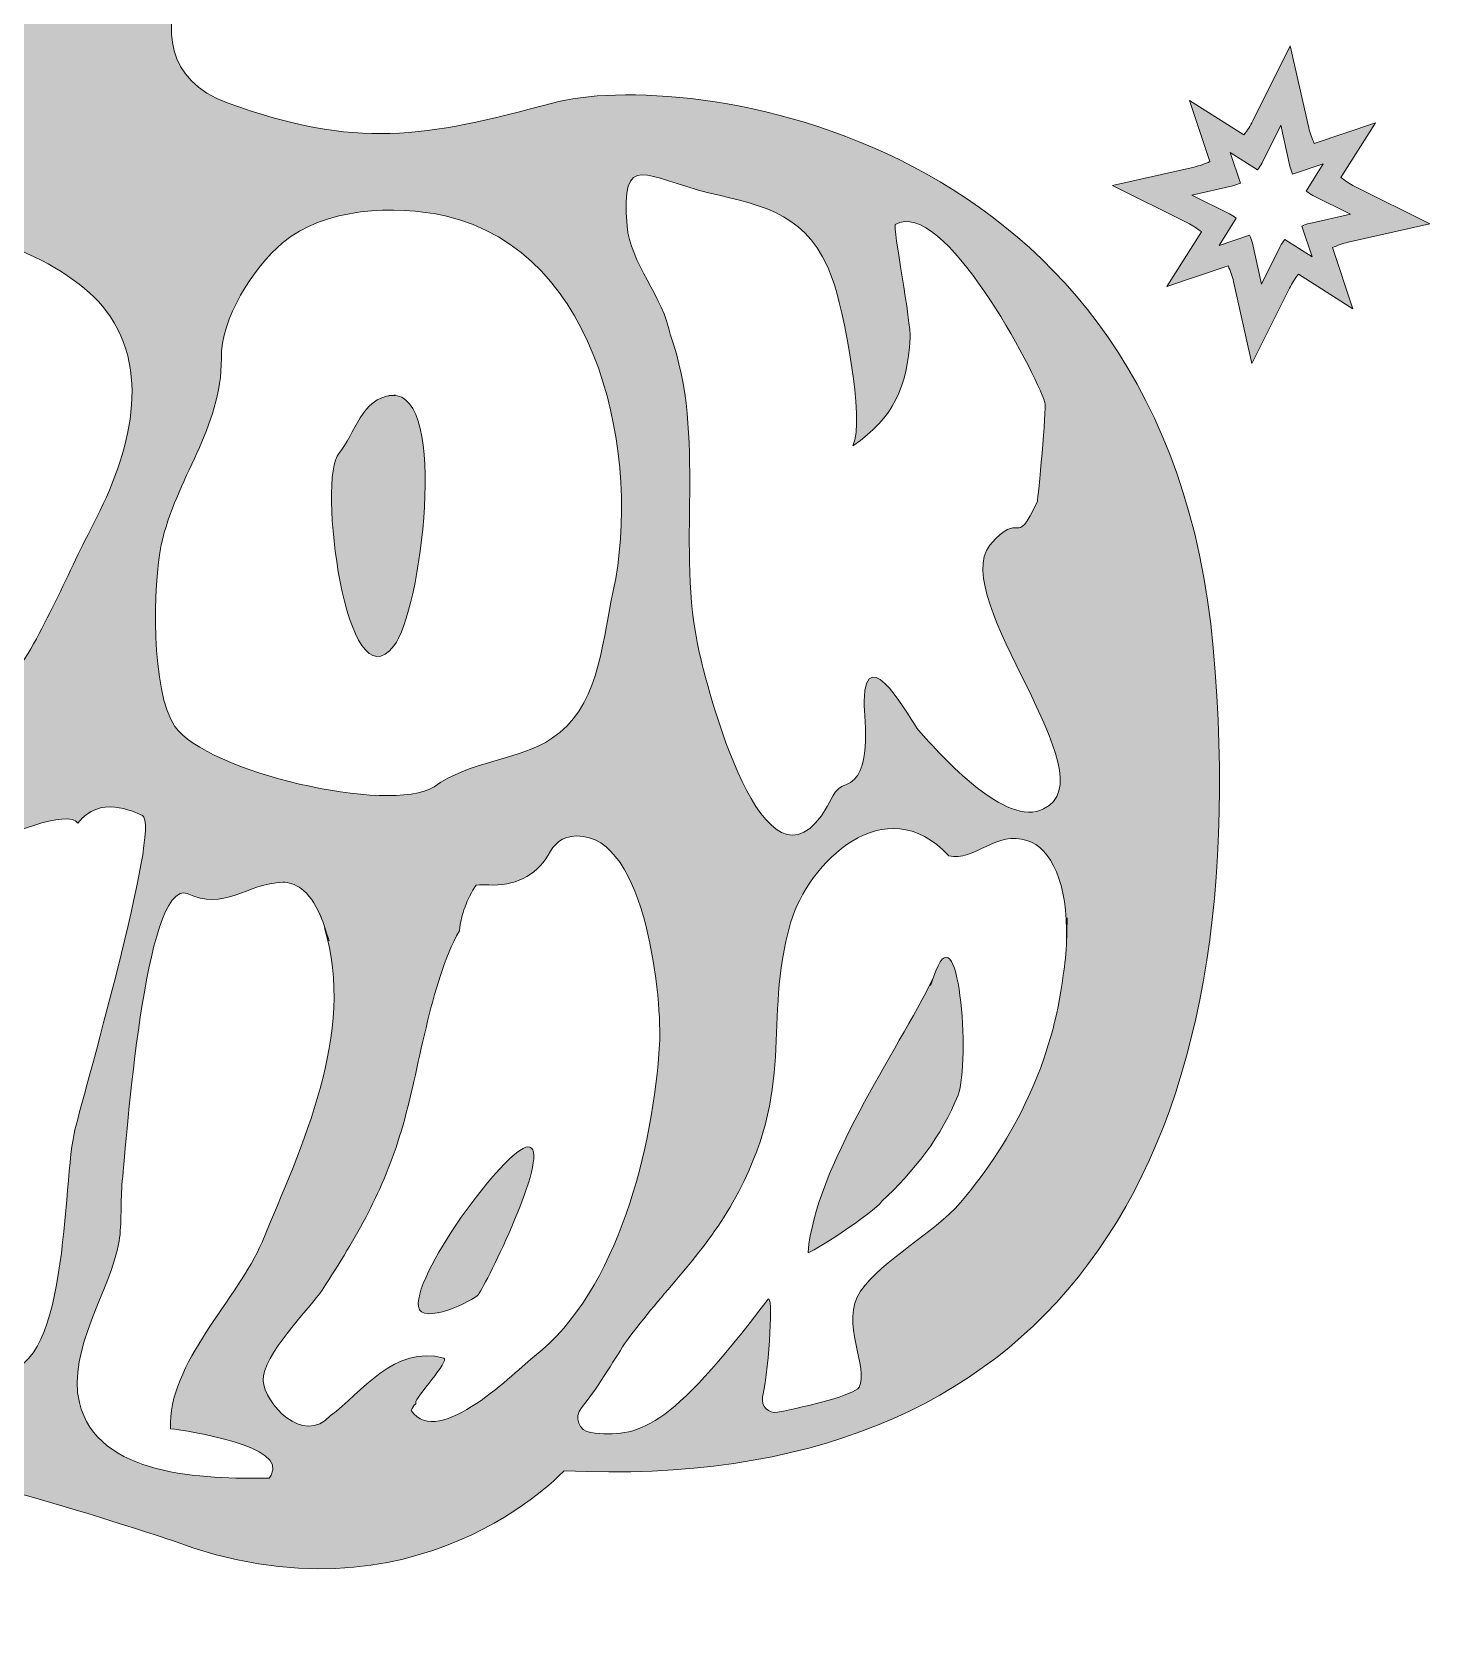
# Model space of a CAD drawing. Extents: x -2553 to -2253, y 4248 to 4508.
# Drawn here: x -2403.1 to -2253.2, y 4248.3 to 4420 of the extents above; entities that cross this region are included whole.
import ezdxf

# ---------------------------------------------------------------- set-up
doc = ezdxf.new("R2010")
doc.units = 0
doc.header["$MEASUREMENT"] = 0
doc.layers.add('Icons', color=7, linetype='Continuous', lineweight=0)

# ---------------------------------------------------------------- blocks, each defined once
blk = doc.blocks.new('Block_2')
at = {"layer": 'Icons', "true_color": 0xdd9030, "transparency": 33554687}
h = blk.add_hatch(color=42, dxfattribs=at)
h.dxf.hatch_style = 2
edge = h.paths.add_edge_path()
edge.add_spline(control_points=[(-2292.1557, 4322.6651), (-2292.1621, 4322.4255), (-2292.1619, 4322.4636), (-2292.1581, 4322.642), (-2292.1946, 4321.2879), (-2292.3306, 4320.0352), (-2292.5407, 4318.8615), (-2292.5407, 4318.8615), (-2292.5336, 4318.868), (-2292.5336, 4318.868), (-2293.6095, 4309.7999), (-2297.6638, 4301.4022), (-2303.5565, 4294.4913), (-2306.4171, 4291.1361), (-2311.8642, 4288.408), (-2314.246, 4284.9993), (-2316.5459, 4281.7077), (-2313.2785, 4276.7241), (-2314.4129, 4274.6936), (-2314.882, 4273.8542), (-2319.9824, 4272.6315), (-2323.1487, 4272.0083), (-2324.1119, 4271.8187), (-2324.9511, 4272.657), (-2324.756, 4273.619), (-2324.0008, 4277.3412), (-2323.6146, 4284.8705), (-2324.1794, 4284.1232), (-2334.8954, 4269.9453), (-2338.0738, 4269.2564), (-2343.1672, 4269.8217), (-2344.4637, 4269.9658), (-2345.0123, 4271.4986), (-2344.175, 4272.4989), (-2342.2384, 4274.8126), (-2340.3557, 4278.2369), (-2339.3556, 4279.617), (-2335.4728, 4284.9763), (-2331.1858, 4288.7914), (-2327.9387, 4294.5519), (-2320.9464, 4306.9566), (-2324.8432, 4313.6869), (-2321.7546, 4324.4799), (-2319.9173, 4330.9002), (-2311.5951, 4339.0641), (-2304.8042, 4331.6775), (-2302.0609, 4331.003), (-2299.5984, 4334.4954), (-2296.4183, 4333.3068), (-2293.7997, 4332.5819), (-2292.0334, 4328.6582), (-2292.1565, 4322.7134), (-2292.1358, 4323.69), (-2292.0482, 4327.4564), (-2292.1557, 4322.6651)], knot_values=[0, 0, 0, 0, 1, 1, 1, 2, 2, 2, 3, 3, 3, 4, 4, 4, 5, 5, 5, 6, 6, 6, 7, 7, 7, 8, 8, 8, 9, 9, 9, 10, 10, 10, 11, 11, 11, 12, 12, 12, 13, 13, 13, 14, 14, 14, 15, 15, 15, 16, 16, 16, 17, 17, 17, 18, 18, 18, 18], degree=3, periodic=0)
edge = h.paths.add_edge_path()
edge.add_spline(control_points=[(-2349.2028, 4278.0314), (-2349.0848, 4278.1224), (-2349.0147, 4278.1761), (-2349.2203, 4278.0162), (-2351.1514, 4276.53), (-2359.4979, 4267.9021), (-2362.4345, 4272.2076), (-2362.3323, 4272.4815), (-2362.1723, 4272.7166), (-2361.954, 4272.9127), (-2361.9507, 4272.963), (-2361.9522, 4273.0045), (-2361.9534, 4273.0351), (-2362.0481, 4273.4905), (-2358.2474, 4277.6072), (-2358.9347, 4277.8092), (-2364.2158, 4279.302), (-2367.7861, 4274.0562), (-2371.0811, 4271.6512), (-2374.0864, 4268.3929), (-2378.1447, 4272.9705), (-2378.3217, 4275.4271), (-2378.5048, 4277.9697), (-2373.0862, 4283.4215), (-2371.9835, 4285.1181), (-2368.1665, 4290.9915), (-2365.4789, 4295.6021), (-2363.4875, 4302.2302), (-2361.5633, 4308.6349), (-2360.4521, 4318.0306), (-2357.271, 4323.647), (-2357.0721, 4325.4212), (-2356.4673, 4327.0529), (-2355.4569, 4328.5421), (-2354.9987, 4328.5851), (-2354.5494, 4328.5917), (-2354.1092, 4328.5622), (-2351.5054, 4328.3874), (-2349.0412, 4329.4846), (-2347.7664, 4331.7618), (-2347.1306, 4332.8972), (-2346.287, 4333.7767), (-2344.7046, 4333.8043), (-2337.0419, 4333.9385), (-2335.5495, 4315.5918), (-2335.8011, 4311.4844), (-2336.4703, 4300.5653), (-2340.2499, 4285.0102), (-2349.2028, 4278.0314)], knot_values=[0, 0, 0, 0, 1, 1, 1, 2, 2, 2, 3, 3, 3, 4, 4, 4, 5, 5, 5, 6, 6, 6, 7, 7, 7, 8, 8, 8, 9, 9, 9, 10, 10, 10, 11, 11, 11, 12, 12, 12, 13, 13, 13, 14, 14, 14, 15, 15, 15, 16, 16, 16, 16], degree=3, periodic=0)
edge = h.paths.add_edge_path()
edge.add_spline(control_points=[(-2377.4699, 4265.2741), (-2377.4699, 4265.2741), (-2377.6751, 4264.941), (-2377.6751, 4264.941), (-2384.6876, 4264.8417), (-2396.1258, 4265.0933), (-2398.0206, 4273.0647), (-2399.3658, 4278.7247), (-2394.6279, 4285.1249), (-2393.7551, 4290.357), (-2393.452, 4292.1735), (-2393.6173, 4294.7839), (-2393.4143, 4296.7959), (-2392.9841, 4301.0569), (-2391.0347, 4329.0816), (-2386.4712, 4327.646), (-2382.5702, 4325.6801), (-2380.0484, 4328.7288), (-2376.2133, 4328.8458), (-2375.0024, 4328.8144), (-2373.4137, 4328.2177), (-2372.1435, 4325.149), (-2372.2878, 4325.583), (-2372.2935, 4325.6337), (-2371.9288, 4324.6403), (-2370.8447, 4321.4485), (-2371.2778, 4322.6433), (-2371.7285, 4323.9374), (-2368.3222, 4312.7121), (-2374.1739, 4300.473), (-2378.436, 4290.245), (-2380.9669, 4284.1712), (-2388.6113, 4277.2386), (-2388.233, 4270.2373), (-2386.3386, 4270.0281), (-2375.5763, 4268.3574), (-2377.4699, 4265.2741)], knot_values=[0, 0, 0, 0, 1, 1, 1, 2, 2, 2, 3, 3, 3, 4, 4, 4, 5, 5, 5, 6, 6, 6, 7, 7, 7, 8, 8, 8, 9, 9, 9, 10, 10, 10, 11, 11, 11, 12, 12, 12, 12], degree=3, periodic=0)
edge = h.paths.add_edge_path()
edge.add_spline(control_points=[(-2408.0931, 4276.5479), (-2408.0931, 4276.5479), (-2407.9646, 4276.4798), (-2407.9646, 4276.4798), (-2422.6063, 4278.3912), (-2421.7937, 4288.8406), (-2421.588, 4300.3409), (-2421.4671, 4307.1107), (-2424.2638, 4331.2371), (-2416.3647, 4332.8656), (-2416.1775, 4332.9001), (-2414.8988, 4333.1853), (-2414.5063, 4333.579), (-2413.934, 4333.6966), (-2413.4502, 4333.033), (-2413.1658, 4331.6211), (-2410.6797, 4321.4436), (-2413.046, 4309.2393), (-2414.3768, 4298.9888), (-2414.6343, 4297.0057), (-2418.0588, 4281.8148), (-2411.7474, 4285.0824), (-2408.9362, 4286.5377), (-2407.7349, 4314.5418), (-2407.5405, 4318.3299), (-2407.3598, 4321.8574), (-2409.2427, 4330.3623), (-2407.0719, 4333.1216), (-2406.6285, 4333.6851), (-2399.0913, 4336.7964), (-2398.1755, 4335.188), (-2395.8679, 4338.2211), (-2392.2639, 4336.4458), (-2391.2652, 4336.001), (-2389.1228, 4335.0469), (-2397.931, 4304.9985), (-2398.577, 4301.9152), (-2399.9648, 4295.2919), (-2399.055, 4273.7115), (-2408.0931, 4276.5479)], knot_values=[0, 0, 0, 0, 1, 1, 1, 2, 2, 2, 3, 3, 3, 4, 4, 4, 5, 5, 5, 6, 6, 6, 7, 7, 7, 8, 8, 8, 9, 9, 9, 10, 10, 10, 11, 11, 11, 12, 12, 12, 13, 13, 13, 13], degree=3, periodic=0)
edge = h.paths.add_edge_path()
edge.add_spline(control_points=[(-2428.9883, 4264.1017), (-2437.7999, 4260.7463), (-2447.8619, 4267.6014), (-2450.3115, 4276.3766), (-2450.3115, 4276.3766), (-2450.309, 4276.3804), (-2450.309, 4276.3804), (-2456.793, 4285.4035), (-2459.2526, 4307.561), (-2455.9199, 4317.7478), (-2453.5339, 4325.0405), (-2434.0644, 4336.1879), (-2428.7545, 4326.6294), (-2426.4169, 4321.4984), (-2427.9478, 4312.3538), (-2427.8913, 4306.6606), (-2427.886, 4306.1306), (-2428.405, 4283.6467), (-2435.8218, 4290.8898), (-2438.469, 4293.8938), (-2436.8846, 4298.9486), (-2439.7408, 4302.4433), (-2440.2809, 4301.9815), (-2440.7306, 4301.4434), (-2441.0899, 4300.8289), (-2446.3146, 4295.458), (-2441.5878, 4284.789), (-2439.3909, 4277.8201), (-2438.7299, 4275.1919), (-2433.7315, 4273.1793), (-2431.2525, 4274.3998), (-2429.7261, 4275.1514), (-2432.7111, 4277.6983), (-2429.3804, 4278.7399), (-2427.588, 4281.3985), (-2422.9378, 4278.9561), (-2420.0437, 4277.4323), (-2420.524, 4277.6851), (-2420.7494, 4277.8039), (-2420.8309, 4277.8467), (-2420.8788, 4277.872), (-2420.8792, 4277.8722), (-2420.8309, 4277.8467), (-2420.7166, 4277.7868), (-2420.3843, 4277.6115), (-2420.0437, 4277.4323), (-2419.3203, 4277.0515), (-2418.5967, 4276.6707), (-2420.0437, 4277.4323), (-2411.4674, 4272.9174), (-2425.8875, 4265.2826), (-2428.9883, 4264.1017)], knot_values=[0, 0, 0, 0, 1, 1, 1, 2, 2, 2, 3, 3, 3, 4, 4, 4, 5, 5, 5, 6, 6, 6, 7, 7, 7, 8, 8, 8, 9, 9, 9, 10, 10, 10, 11, 11, 11, 12, 12, 12, 13, 13, 13, 14, 14, 14, 15, 15, 15, 16, 16, 16, 17, 17, 17, 17], degree=3, periodic=0)
edge = h.paths.add_edge_path()
edge.add_spline(control_points=[(-2468.5957, 4279.7395), (-2474.7187, 4281.7884), (-2471.3923, 4273.6829), (-2469.1406, 4269.5842), (-2475.658, 4270.0727), (-2478.4729, 4274.5754), (-2480.1804, 4280.279), (-2491.9761, 4288.9094), (-2489.1695, 4309.0623), (-2487.5366, 4321.5486), (-2487.5678, 4321.0862), (-2477.529, 4328.7641), (-2476.5446, 4328.747), (-2470.0496, 4328.6339), (-2468.7076, 4315.809), (-2468.2603, 4311.5163), (-2467.038, 4299.7874), (-2466.6917, 4289.9876), (-2460.5822, 4279.5238), (-2459.9142, 4278.7442), (-2459.1687, 4278.0419), (-2458.3468, 4277.4276), (-2457.5833, 4276.6594), (-2457.4715, 4276.5349), (-2457.5912, 4276.6452), (-2455.8178, 4274.7526), (-2453.9616, 4272.3424), (-2454.1579, 4270.7265), (-2462.5738, 4270.168), (-2462.0483, 4277.5486), (-2468.5957, 4279.7395)], knot_values=[0, 0, 0, 0, 1, 1, 1, 2, 2, 2, 3, 3, 3, 4, 4, 4, 5, 5, 5, 6, 6, 6, 7, 7, 7, 8, 8, 8, 9, 9, 9, 10, 10, 10, 10], degree=3, periodic=0)
edge = h.paths.add_edge_path()
edge.add_spline(control_points=[(-2485.2266, 4272.5934), (-2489.4023, 4266.2954), (-2500.3965, 4283.137), (-2501.9375, 4285.1101), (-2504.4313, 4288.3036), (-2510.8084, 4299.4857), (-2513.3875, 4297.3302), (-2514.7465, 4296.1484), (-2527.3022, 4324.2274), (-2525.3996, 4328.8045), (-2523.06, 4333.6633), (-2511.9814, 4323.8166), (-2507.3727, 4327.1286), (-2502.3455, 4331.0682), (-2500.1293, 4313.0177), (-2499.8258, 4310.9096), (-2499.3826, 4307.8321), (-2495.0276, 4291.9343), (-2500.9654, 4296.708), (-2501.5696, 4296.8751), (-2502.1737, 4297.0421), (-2502.7779, 4297.209), (-2503.8745, 4295.6609), (-2501.0657, 4291.7398), (-2500.3034, 4290.6703), (-2500.3034, 4290.6703), (-2500.3034, 4290.6699), (-2500.3034, 4290.6699), (-2496.639, 4286.5233), (-2493.461, 4282.0379), (-2489.8759, 4277.832), (-2489.8759, 4277.832), (-2489.8745, 4277.8303), (-2489.8745, 4277.8303), (-2489.63, 4277.5441), (-2484.5352, 4273.6364), (-2485.2266, 4272.5934)], knot_values=[0, 0, 0, 0, 1, 1, 1, 2, 2, 2, 3, 3, 3, 4, 4, 4, 5, 5, 5, 6, 6, 6, 7, 7, 7, 8, 8, 8, 9, 9, 9, 10, 10, 10, 11, 11, 11, 12, 12, 12, 12], degree=3, periodic=0)
edge = h.paths.add_edge_path()
edge.add_spline(control_points=[(-2517.5325, 4353.4388), (-2516.4634, 4354.5871), (-2510.3471, 4358.8141), (-2509.0471, 4358.2706), (-2506.9915, 4357.3696), (-2508.1832, 4351.3872), (-2507.8933, 4349.8135), (-2506.3958, 4340.4626), (-2503.3692, 4355.0759), (-2503.1507, 4357.0855), (-2502.7503, 4360.783), (-2503.5882, 4363.448), (-2505.7442, 4365.1426), (-2507.3864, 4366.206), (-2508.8603, 4367.465), (-2510.166, 4368.9197), (-2512.4953, 4372.177), (-2510.2591, 4375.9918), (-2510.9867, 4379.1309), (-2511.4879, 4380.7108), (-2503.6478, 4388.0224), (-2502.6388, 4388.9876), (-2502.5155, 4389.1058), (-2502.4068, 4389.2104), (-2502.3379, 4389.2765), (-2502.391, 4389.2255), (-2502.4723, 4389.1472), (-2502.6132, 4389.012), (-2497.0951, 4394.3092), (-2487.1643, 4402.4664), (-2478.7193, 4399.3847), (-2474.7268, 4397.9258), (-2476.0341, 4387.6558), (-2477.6689, 4384.6935), (-2480.9906, 4378.6739), (-2484.6337, 4382.38), (-2488.231, 4378.996), (-2495.5109, 4373.4457), (-2490.2446, 4387.6418), (-2490.2337, 4387.2911), (-2491.3261, 4388.4374), (-2492.5381, 4388.3932), (-2493.8693, 4387.1585), (-2495.5342, 4385.9799), (-2498.9456, 4381.8), (-2498.6025, 4379.2685), (-2497.7972, 4373.3253), (-2498.1216, 4378.0656), (-2496.1388, 4375.6343), (-2494.7549, 4373.9374), (-2488.14, 4372.6536), (-2487.7558, 4369.2656), (-2486.4337, 4357.0492), (-2493.1939, 4344.984), (-2496.4618, 4334.3051), (-2498.004, 4329.1795), (-2507.5595, 4331.0516), (-2510.6001, 4333.4785), (-2513.0768, 4335.4554), (-2512.6462, 4339.7199), (-2516.2718, 4340.0188), (-2520.0982, 4340.3343), (-2519.0539, 4351.5841), (-2517.5325, 4353.4388)], knot_values=[0, 0, 0, 0, 1, 1, 1, 2, 2, 2, 3, 3, 3, 4, 4, 4, 5, 5, 5, 6, 6, 6, 7, 7, 7, 8, 8, 8, 9, 9, 9, 10, 10, 10, 11, 11, 11, 12, 12, 12, 13, 13, 13, 14, 14, 14, 15, 15, 15, 16, 16, 16, 17, 17, 17, 18, 18, 18, 19, 19, 19, 20, 20, 20, 21, 21, 21, 21], degree=3, periodic=0)
edge = h.paths.add_edge_path()
edge.add_spline(control_points=[(-2475.284, 4357.4566), (-2474.9638, 4361.7651), (-2473.5203, 4365.1276), (-2472.3383, 4369.1547), (-2471.5273, 4370.3371), (-2470.8147, 4371.5764), (-2470.201, 4372.8728), (-2470.2117, 4375.3588), (-2470.5986, 4377.7844), (-2471.3615, 4380.1498), (-2470.4185, 4383.5515), (-2470.0585, 4387.0135), (-2469.1009, 4390.3797), (-2469.5834, 4388.6841), (-2468.5647, 4392.9357), (-2469.1009, 4390.3797), (-2466.6889, 4401.8773), (-2467.8644, 4403.9765), (-2455.5384, 4403.2411), (-2448.8213, 4402.8403), (-2439.1062, 4402.5218), (-2433.4018, 4398.4515), (-2425.2181, 4392.6123), (-2428.2888, 4383.248), (-2433.2192, 4376.7472), (-2441.202, 4366.2216), (-2444.7469, 4364.3036), (-2457.119, 4361.2061), (-2464.437, 4358.8318), (-2457.2364, 4336.3799), (-2464.8816, 4330.796), (-2466.9476, 4328.5291), (-2468.8132, 4331.5141), (-2470.6365, 4332.3796), (-2475.74, 4335.1361), (-2475.6816, 4352.107), (-2475.284, 4357.4566)], knot_values=[0, 0, 0, 0, 1, 1, 1, 2, 2, 2, 3, 3, 3, 4, 4, 4, 5, 5, 5, 6, 6, 6, 7, 7, 7, 8, 8, 8, 9, 9, 9, 10, 10, 10, 11, 11, 11, 12, 12, 12, 12], degree=3, periodic=0)
edge = h.paths.add_edge_path()
edge.add_spline(control_points=[(-2426.9246, 4373.7691), (-2425.199, 4378.7738), (-2422.6264, 4383.5551), (-2423.0978, 4388.9522), (-2423.3887, 4392.2703), (-2420.6616, 4396.9589), (-2417.3233, 4398.1531), (-2410.7653, 4400.4743), (-2398.9612, 4395.2536), (-2395.1642, 4390.1542), (-2389.9219, 4383.1142), (-2392.9543, 4373.9623), (-2396.8597, 4366.5658), (-2399.6383, 4361.3034), (-2402.4634, 4353.9665), (-2406.1795, 4349.5911), (-2409.6172, 4345.5435), (-2413.0354, 4343.5325), (-2415.7664, 4338.6531), (-2417.2136, 4336.3546), (-2418.269, 4335.5404), (-2419.1104, 4336.2577), (-2419.1104, 4336.2577), (-2419.1503, 4336.001), (-2419.1503, 4336.001), (-2429.2535, 4333.5229), (-2431.6783, 4341.1057), (-2434.9114, 4349.7945), (-2438.1444, 4358.4834), (-2426.928, 4373.7659), (-2426.928, 4373.7659), (-2426.928, 4373.7659), (-2426.9246, 4373.7691), (-2426.9246, 4373.7691)], knot_values=[0, 0, 0, 0, 1, 1, 1, 2, 2, 2, 3, 3, 3, 4, 4, 4, 5, 5, 5, 6, 6, 6, 7, 7, 7, 8, 8, 8, 9, 9, 9, 10, 10, 10, 11, 11, 11, 11], degree=3, periodic=0)
edge = h.paths.add_edge_path()
edge.add_spline(control_points=[(-2389.2378, 4365.0361), (-2387.7359, 4372.0245), (-2382.7086, 4377.6164), (-2382.7901, 4384.9978), (-2382.7934, 4385.1639), (-2382.7964, 4385.3666), (-2382.7879, 4385.0281), (-2382.8921, 4389.2382), (-2379.3916, 4394.7253), (-2376.2229, 4397.4163), (-2371.8102, 4401.1423), (-2364.1681, 4401.5296), (-2358.7898, 4400.2849), (-2342.0113, 4396.4825), (-2337.7886, 4374.0529), (-2340.7651, 4360.0882), (-2342.1691, 4353.5008), (-2342.374, 4347.6123), (-2347.3824, 4344.2462), (-2350.8041, 4341.9469), (-2356.2597, 4341.8173), (-2359.9774, 4339.0764), (-2364.825, 4336.0843), (-2384.3947, 4340.715), (-2387.7669, 4345.5312), (-2390.3732, 4349.2538), (-2390.1211, 4360.9265), (-2389.2378, 4365.0361)], knot_values=[0, 0, 0, 0, 1, 1, 1, 2, 2, 2, 3, 3, 3, 4, 4, 4, 5, 5, 5, 6, 6, 6, 7, 7, 7, 8, 8, 8, 9, 9, 9, 9], degree=3, periodic=0)
edge = h.paths.add_edge_path()
edge.add_spline(control_points=[(-2330.5561, 4402.7853), (-2324.3347, 4401.3049), (-2319.8018, 4400.4603), (-2317.2823, 4393.5962), (-2316.1356, 4390.4725), (-2313.7328, 4378.3554), (-2315.0703, 4375.655), (-2310.6524, 4378.6649), (-2309.2719, 4381.967), (-2308.9262, 4387.1729), (-2308.8256, 4388.6882), (-2310.8109, 4399.1875), (-2310.5311, 4399.3561), (-2305.4394, 4402.4253), (-2295.5121, 4383.5959), (-2294.4911, 4380.2818), (-2294.3153, 4379.6947), (-2295.2136, 4369.8987), (-2295.2968, 4369.7144), (-2297.756, 4364.2698), (-2296.996, 4369.0476), (-2300.3931, 4364.9968), (-2304.8991, 4359.2164), (-2287.361, 4340.035), (-2294.6391, 4336.7175), (-2298.6501, 4334.6217), (-2305.5029, 4342.3096), (-2308.024, 4345.1271), (-2308.7792, 4345.9707), (-2313.6809, 4355.2635), (-2313.8819, 4348.2581), (-2313.8464, 4346.0015), (-2312.92, 4340.3568), (-2315.8248, 4339.3027), (-2316.4293, 4339.0918), (-2316.8845, 4338.6908), (-2317.189, 4338.1375), (-2323.9793, 4324.3058), (-2330.3791, 4348.3509), (-2331.556, 4353.5235), (-2334.1289, 4364.8314), (-2330.6658, 4376.4192), (-2334.6667, 4387.6021), (-2335.3692, 4391.4747), (-2338.989, 4395.3765), (-2339.297, 4399.2134), (-2339.96, 4407.473), (-2337.2756, 4404.3842), (-2330.5561, 4402.7853)], knot_values=[0, 0, 0, 0, 1, 1, 1, 2, 2, 2, 3, 3, 3, 4, 4, 4, 5, 5, 5, 6, 6, 6, 7, 7, 7, 8, 8, 8, 9, 9, 9, 10, 10, 10, 11, 11, 11, 12, 12, 12, 13, 13, 13, 14, 14, 14, 15, 15, 15, 16, 16, 16, 16], degree=3, periodic=0)
edge = h.paths.add_edge_path()
edge.add_spline(control_points=[(-2276.4382, 4353.9832), (-2281.4094, 4409.9118), (-2333.6094, 4416.1265), (-2347.2812, 4412.398), (-2360.9524, 4408.6694), (-2368.4095, 4407.4263), (-2382.0809, 4412.398), (-2395.7524, 4417.3691), (-2382.0809, 4434.7692), (-2382.0809, 4434.7692), (-2399.4812, 4421.0976), (-2404.4523, 4434.7692), (-2404.4523, 4434.7692), (-2404.4523, 4434.7692), (-2409.4238, 4421.0976), (-2426.8236, 4434.7692), (-2426.8236, 4434.7692), (-2413.1524, 4417.3691), (-2426.8236, 4412.398), (-2440.4954, 4407.4263), (-2447.9525, 4408.6694), (-2461.6239, 4412.398), (-2475.2951, 4416.1265), (-2527.4951, 4409.9118), (-2532.4666, 4353.9832), (-2537.4381, 4298.0549), (-2515.0669, 4263.2552), (-2462.8668, 4265.7408), (-2462.8668, 4265.7408), (-2446.9858, 4248.3408), (-2420.7474, 4258.2835), (-2420.7474, 4258.2835), (-2409.4238, 4262.012), (-2404.4523, 4263.2552), (-2399.4812, 4262.012), (-2388.157, 4258.2835), (-2388.157, 4258.2835), (-2361.9191, 4248.3408), (-2346.0382, 4265.7408), (-2346.0382, 4265.7408), (-2293.8382, 4263.2552), (-2271.4667, 4298.0549), (-2276.4382, 4353.9832)], knot_values=[0, 0, 0, 0, 1, 1, 1, 2, 2, 2, 3, 3, 3, 4, 4, 4, 5, 5, 5, 6, 6, 6, 7, 7, 7, 8, 8, 8, 9, 9, 9, 10, 10, 10, 11, 11, 11, 12, 12, 12, 13, 13, 13, 14, 14, 14, 14], degree=3, periodic=0)
h = blk.add_hatch(color=42, dxfattribs=at)
h.dxf.hatch_style = 2
edge = h.paths.add_edge_path()
edge.add_spline(control_points=[(-2382.7879, 4385.0281), (-2382.7877, 4385.0177), (-2382.7903, 4385.0082), (-2382.7901, 4384.9978), (-2382.7873, 4384.8569), (-2382.7841, 4384.7396), (-2382.7879, 4385.0281)], knot_values=[0, 0, 0, 0, 1, 1, 1, 2, 2, 2, 2], degree=3, periodic=0)
h = blk.add_hatch(color=42, dxfattribs=at)
h.dxf.hatch_style = 2
edge = h.paths.add_edge_path()
edge.add_spline(control_points=[(-2364.3026, 4354.2017), (-2361.3762, 4357.743), (-2358.4041, 4381.4265), (-2364.4834, 4381.0401), (-2364.4885, 4381.0397), (-2364.4925, 4381.0395), (-2364.4976, 4381.0391), (-2367.7156, 4380.8094), (-2368.4604, 4376.9141), (-2370.1886, 4374.8254), (-2372.5169, 4372.3558), (-2369.464, 4347.4424), (-2364.3026, 4354.2017)], knot_values=[0, 0, 0, 0, 1, 1, 1, 2, 2, 2, 3, 3, 3, 4, 4, 4, 4], degree=3, periodic=0)
h = blk.add_hatch(color=42, dxfattribs=at)
h.dxf.hatch_style = 2
edge = h.paths.add_edge_path()
edge.add_spline(control_points=[(-2364.4887, 4381.0411), (-2364.4887, 4381.0411), (-2364.4834, 4381.0401), (-2364.4834, 4381.0401), (-2364.1513, 4381.0626), (-2363.8245, 4381.0851), (-2364.4887, 4381.0411)], knot_values=[0, 0, 0, 0, 1, 1, 1, 2, 2, 2, 2], degree=3, periodic=0)
h = blk.add_hatch(color=42, dxfattribs=at)
h.dxf.hatch_style = 2
edge = h.paths.add_edge_path()
edge.add_spline(control_points=[(-2364.4976, 4381.0391), (-2364.4944, 4381.0393), (-2364.4919, 4381.0409), (-2364.4887, 4381.0411), (-2365.1504, 4380.9955), (-2364.8283, 4381.0168), (-2364.4976, 4381.0391)], knot_values=[0, 0, 0, 0, 1, 1, 1, 2, 2, 2, 2], degree=3, periodic=0)
h = blk.add_hatch(color=42, dxfattribs=at)
h.dxf.hatch_style = 2
edge = h.paths.add_edge_path()
edge.add_spline(control_points=[(-2306.4339, 4318.6533), (-2306.5105, 4318.424), (-2306.6241, 4318.1253), (-2306.7666, 4317.7729), (-2306.6336, 4318.1616), (-2306.518, 4318.4801), (-2306.4339, 4318.6533), (-2310.4147, 4310.4488), (-2319.0496, 4298.4687), (-2319.8892, 4289.1417), (-2319.9181, 4288.823), (-2312.7019, 4293.4624), (-2311.9882, 4294.6306), (-2308.6118, 4297.7307), (-2305.4749, 4301.7003), (-2303.8049, 4306.0159), (-2302.4447, 4309.5314), (-2303.726, 4326.7646), (-2306.4339, 4318.6533)], knot_values=[0, 0, 0, 0, 1, 1, 1, 2, 2, 2, 3, 3, 3, 4, 4, 4, 5, 5, 5, 6, 6, 6, 6], degree=3, periodic=0)
h = blk.add_hatch(color=42, dxfattribs=at)
h.dxf.hatch_style = 2
edge = h.paths.add_edge_path()
edge.add_spline(control_points=[(-2349.7196, 4300.4471), (-2351.5541, 4301.2129), (-2362.1036, 4287.2471), (-2361.6679, 4283.3398), (-2361.4317, 4281.2343), (-2355.66, 4284.0174), (-2355.2377, 4284.6195), (-2354.4146, 4285.7946), (-2347.5227, 4299.5299), (-2349.7196, 4300.4471)], knot_values=[0, 0, 0, 0, 1, 1, 1, 2, 2, 2, 3, 3, 3, 3], degree=3, periodic=0)
at = {"layer": 'Icons'}
for points, knots in [([(-2276.4382, 4353.9832), (-2281.4094, 4409.9118), (-2333.6094, 4416.1265), (-2347.2812, 4412.398), (-2360.9524, 4408.6694), (-2368.4095, 4407.4263), (-2382.0809, 4412.398), (-2395.7524, 4417.3691), (-2382.0809, 4434.7692), (-2382.0809, 4434.7692), (-2399.4812, 4421.0976), (-2404.4523, 4434.7692), (-2404.4523, 4434.7692), (-2404.4523, 4434.7692), (-2409.4238, 4421.0976), (-2426.8236, 4434.7692), (-2426.8236, 4434.7692), (-2413.1524, 4417.3691), (-2426.8236, 4412.398), (-2440.4954, 4407.4263), (-2447.9525, 4408.6694), (-2461.6239, 4412.398), (-2475.2951, 4416.1265), (-2527.4951, 4409.9118), (-2532.4666, 4353.9832), (-2537.4381, 4298.0549), (-2515.0669, 4263.2552), (-2462.8668, 4265.7408), (-2462.8668, 4265.7408), (-2446.9858, 4248.3408), (-2420.7474, 4258.2835), (-2420.7474, 4258.2835), (-2409.4238, 4262.012), (-2404.4523, 4263.2552), (-2399.4812, 4262.012), (-2388.157, 4258.2835), (-2388.157, 4258.2835), (-2361.9191, 4248.3408), (-2346.0382, 4265.7408), (-2346.0382, 4265.7408), (-2293.8382, 4263.2552), (-2271.4667, 4298.0549), (-2276.4382, 4353.9832)], [0, 0, 0, 0, 1, 1, 1, 2, 2, 2, 3, 3, 3, 4, 4, 4, 5, 5, 5, 6, 6, 6, 7, 7, 7, 8, 8, 8, 9, 9, 9, 10, 10, 10, 11, 11, 11, 12, 12, 12, 13, 13, 13, 14, 14, 14, 14]), ([(-2330.5561, 4402.7853), (-2324.3347, 4401.3049), (-2319.8018, 4400.4603), (-2317.2823, 4393.5962), (-2316.1356, 4390.4725), (-2313.7328, 4378.3554), (-2315.0703, 4375.655), (-2310.6524, 4378.6649), (-2309.2719, 4381.967), (-2308.9262, 4387.1729), (-2308.8256, 4388.6882), (-2310.8109, 4399.1875), (-2310.5311, 4399.3561), (-2305.4394, 4402.4253), (-2295.5121, 4383.5959), (-2294.4911, 4380.2818), (-2294.3153, 4379.6947), (-2295.2136, 4369.8987), (-2295.2968, 4369.7144), (-2297.756, 4364.2698), (-2296.996, 4369.0476), (-2300.3931, 4364.9968), (-2304.8991, 4359.2164), (-2287.361, 4340.035), (-2294.6391, 4336.7175), (-2298.6501, 4334.6217), (-2305.5029, 4342.3096), (-2308.024, 4345.1271), (-2308.7792, 4345.9707), (-2313.6809, 4355.2635), (-2313.8819, 4348.2581), (-2313.8464, 4346.0015), (-2312.92, 4340.3568), (-2315.8248, 4339.3027), (-2316.4293, 4339.0918), (-2316.8845, 4338.6908), (-2317.189, 4338.1375), (-2323.9793, 4324.3058), (-2330.3791, 4348.3509), (-2331.556, 4353.5235), (-2334.1289, 4364.8314), (-2330.6658, 4376.4192), (-2334.6667, 4387.6021), (-2335.3692, 4391.4747), (-2338.989, 4395.3765), (-2339.297, 4399.2134), (-2339.96, 4407.473), (-2337.2756, 4404.3842), (-2330.5561, 4402.7853)], [0, 0, 0, 0, 1, 1, 1, 2, 2, 2, 3, 3, 3, 4, 4, 4, 5, 5, 5, 6, 6, 6, 7, 7, 7, 8, 8, 8, 9, 9, 9, 10, 10, 10, 11, 11, 11, 12, 12, 12, 13, 13, 13, 14, 14, 14, 15, 15, 15, 16, 16, 16, 16]), ([(-2426.9246, 4373.7691), (-2425.199, 4378.7738), (-2422.6264, 4383.5551), (-2423.0978, 4388.9522), (-2423.3887, 4392.2703), (-2420.6616, 4396.9589), (-2417.3233, 4398.1531), (-2410.7653, 4400.4743), (-2398.9612, 4395.2536), (-2395.1642, 4390.1542), (-2389.9219, 4383.1142), (-2392.9543, 4373.9623), (-2396.8597, 4366.5658), (-2399.6383, 4361.3034), (-2402.4634, 4353.9665), (-2406.1795, 4349.5911), (-2409.6172, 4345.5435), (-2413.0354, 4343.5325), (-2415.7664, 4338.6531), (-2417.2136, 4336.3546), (-2418.269, 4335.5404), (-2419.1104, 4336.2577), (-2419.1104, 4336.2577), (-2419.1503, 4336.001), (-2419.1503, 4336.001), (-2429.2535, 4333.5229), (-2431.6783, 4341.1057), (-2434.9114, 4349.7945), (-2438.1444, 4358.4834), (-2426.928, 4373.7659), (-2426.928, 4373.7659), (-2426.928, 4373.7659), (-2426.9246, 4373.7691), (-2426.9246, 4373.7691)], [0, 0, 0, 0, 1, 1, 1, 2, 2, 2, 3, 3, 3, 4, 4, 4, 5, 5, 5, 6, 6, 6, 7, 7, 7, 8, 8, 8, 9, 9, 9, 10, 10, 10, 11, 11, 11, 11]), ([(-2389.2378, 4365.0361), (-2387.7359, 4372.0245), (-2382.7086, 4377.6164), (-2382.7901, 4384.9978), (-2382.7934, 4385.1639), (-2382.7964, 4385.3666), (-2382.7879, 4385.0281), (-2382.8921, 4389.2382), (-2379.3916, 4394.7253), (-2376.2229, 4397.4163), (-2371.8102, 4401.1423), (-2364.1681, 4401.5296), (-2358.7898, 4400.2849), (-2342.0113, 4396.4825), (-2337.7886, 4374.0529), (-2340.7651, 4360.0882), (-2342.1691, 4353.5008), (-2342.374, 4347.6123), (-2347.3824, 4344.2462), (-2350.8041, 4341.9469), (-2356.2597, 4341.8173), (-2359.9774, 4339.0764), (-2364.825, 4336.0843), (-2384.3947, 4340.715), (-2387.7669, 4345.5312), (-2390.3732, 4349.2538), (-2390.1211, 4360.9265), (-2389.2378, 4365.0361)], [0, 0, 0, 0, 1, 1, 1, 2, 2, 2, 3, 3, 3, 4, 4, 4, 5, 5, 5, 6, 6, 6, 7, 7, 7, 8, 8, 8, 9, 9, 9, 9]), ([(-2382.7879, 4385.0281), (-2382.7877, 4385.0177), (-2382.7903, 4385.0082), (-2382.7901, 4384.9978), (-2382.7873, 4384.8569), (-2382.7841, 4384.7396), (-2382.7879, 4385.0281)], [0, 0, 0, 0, 1, 1, 1, 2, 2, 2, 2]), ([(-2364.3026, 4354.2017), (-2361.3762, 4357.743), (-2358.4041, 4381.4265), (-2364.4834, 4381.0401), (-2364.4885, 4381.0397), (-2364.4925, 4381.0395), (-2364.4976, 4381.0391), (-2367.7156, 4380.8094), (-2368.4604, 4376.9141), (-2370.1886, 4374.8254), (-2372.5169, 4372.3558), (-2369.464, 4347.4424), (-2364.3026, 4354.2017)], [0, 0, 0, 0, 1, 1, 1, 2, 2, 2, 3, 3, 3, 4, 4, 4, 4]), ([(-2364.4887, 4381.0411), (-2364.4887, 4381.0411), (-2364.4834, 4381.0401), (-2364.4834, 4381.0401), (-2364.1513, 4381.0626), (-2363.8245, 4381.0851), (-2364.4887, 4381.0411)], [0, 0, 0, 0, 1, 1, 1, 2, 2, 2, 2]), ([(-2364.4976, 4381.0391), (-2364.4944, 4381.0393), (-2364.4919, 4381.0409), (-2364.4887, 4381.0411), (-2365.1504, 4380.9955), (-2364.8283, 4381.0168), (-2364.4976, 4381.0391)], [0, 0, 0, 0, 1, 1, 1, 2, 2, 2, 2]), ([(-2408.0931, 4276.5479), (-2408.0931, 4276.5479), (-2407.9646, 4276.4798), (-2407.9646, 4276.4798), (-2422.6063, 4278.3912), (-2421.7937, 4288.8406), (-2421.588, 4300.3409), (-2421.4671, 4307.1107), (-2424.2638, 4331.2371), (-2416.3647, 4332.8656), (-2416.1775, 4332.9001), (-2414.8988, 4333.1853), (-2414.5063, 4333.579), (-2413.934, 4333.6966), (-2413.4502, 4333.033), (-2413.1658, 4331.6211), (-2410.6797, 4321.4436), (-2413.046, 4309.2393), (-2414.3768, 4298.9888), (-2414.6343, 4297.0057), (-2418.0588, 4281.8148), (-2411.7474, 4285.0824), (-2408.9362, 4286.5377), (-2407.7349, 4314.5418), (-2407.5405, 4318.3299), (-2407.3598, 4321.8574), (-2409.2427, 4330.3623), (-2407.0719, 4333.1216), (-2406.6285, 4333.6851), (-2399.0913, 4336.7964), (-2398.1755, 4335.188), (-2395.8679, 4338.2211), (-2392.2639, 4336.4458), (-2391.2652, 4336.001), (-2389.1228, 4335.0469), (-2397.931, 4304.9985), (-2398.577, 4301.9152), (-2399.9648, 4295.2919), (-2399.055, 4273.7115), (-2408.0931, 4276.5479)], [0, 0, 0, 0, 1, 1, 1, 2, 2, 2, 3, 3, 3, 4, 4, 4, 5, 5, 5, 6, 6, 6, 7, 7, 7, 8, 8, 8, 9, 9, 9, 10, 10, 10, 11, 11, 11, 12, 12, 12, 13, 13, 13, 13]), ([(-2292.1557, 4322.6651), (-2292.1621, 4322.4255), (-2292.1619, 4322.4636), (-2292.1581, 4322.642), (-2292.1946, 4321.2879), (-2292.3306, 4320.0352), (-2292.5407, 4318.8615), (-2292.5407, 4318.8615), (-2292.5336, 4318.868), (-2292.5336, 4318.868), (-2293.6095, 4309.7999), (-2297.6638, 4301.4022), (-2303.5565, 4294.4913), (-2306.4171, 4291.1361), (-2311.8642, 4288.408), (-2314.246, 4284.9993), (-2316.5459, 4281.7077), (-2313.2785, 4276.7241), (-2314.4129, 4274.6936), (-2314.882, 4273.8542), (-2319.9824, 4272.6315), (-2323.1487, 4272.0083), (-2324.1119, 4271.8187), (-2324.9511, 4272.657), (-2324.756, 4273.619), (-2324.0008, 4277.3412), (-2323.6146, 4284.8705), (-2324.1794, 4284.1232), (-2334.8954, 4269.9453), (-2338.0738, 4269.2564), (-2343.1672, 4269.8217), (-2344.4637, 4269.9658), (-2345.0123, 4271.4986), (-2344.175, 4272.4989), (-2342.2384, 4274.8126), (-2340.3557, 4278.2369), (-2339.3556, 4279.617), (-2335.4728, 4284.9763), (-2331.1858, 4288.7914), (-2327.9387, 4294.5519), (-2320.9464, 4306.9566), (-2324.8432, 4313.6869), (-2321.7546, 4324.4799), (-2319.9173, 4330.9002), (-2311.5951, 4339.0641), (-2304.8042, 4331.6775), (-2302.0609, 4331.003), (-2299.5984, 4334.4954), (-2296.4183, 4333.3068), (-2293.7997, 4332.5819), (-2292.0334, 4328.6582), (-2292.1565, 4322.7134), (-2292.1358, 4323.69), (-2292.0482, 4327.4564), (-2292.1557, 4322.6651)], [0, 0, 0, 0, 1, 1, 1, 2, 2, 2, 3, 3, 3, 4, 4, 4, 5, 5, 5, 6, 6, 6, 7, 7, 7, 8, 8, 8, 9, 9, 9, 10, 10, 10, 11, 11, 11, 12, 12, 12, 13, 13, 13, 14, 14, 14, 15, 15, 15, 16, 16, 16, 17, 17, 17, 18, 18, 18, 18]), ([(-2349.2028, 4278.0314), (-2349.0848, 4278.1224), (-2349.0147, 4278.1761), (-2349.2203, 4278.0162), (-2351.1514, 4276.53), (-2359.4979, 4267.9021), (-2362.4345, 4272.2076), (-2362.3323, 4272.4815), (-2362.1723, 4272.7166), (-2361.954, 4272.9127), (-2361.9507, 4272.963), (-2361.9522, 4273.0045), (-2361.9534, 4273.0351), (-2362.0481, 4273.4905), (-2358.2474, 4277.6072), (-2358.9347, 4277.8092), (-2364.2158, 4279.302), (-2367.7861, 4274.0562), (-2371.0811, 4271.6512), (-2374.0864, 4268.3929), (-2378.1447, 4272.9705), (-2378.3217, 4275.4271), (-2378.5048, 4277.9697), (-2373.0862, 4283.4215), (-2371.9835, 4285.1181), (-2368.1665, 4290.9915), (-2365.4789, 4295.6021), (-2363.4875, 4302.2302), (-2361.5633, 4308.6349), (-2360.4521, 4318.0306), (-2357.271, 4323.647), (-2357.0721, 4325.4212), (-2356.4673, 4327.0529), (-2355.4569, 4328.5421), (-2354.9987, 4328.5851), (-2354.5494, 4328.5917), (-2354.1092, 4328.5622), (-2351.5054, 4328.3874), (-2349.0412, 4329.4846), (-2347.7664, 4331.7618), (-2347.1306, 4332.8972), (-2346.287, 4333.7767), (-2344.7046, 4333.8043), (-2337.0419, 4333.9385), (-2335.5495, 4315.5918), (-2335.8011, 4311.4844), (-2336.4703, 4300.5653), (-2340.2499, 4285.0102), (-2349.2028, 4278.0314)], [0, 0, 0, 0, 1, 1, 1, 2, 2, 2, 3, 3, 3, 4, 4, 4, 5, 5, 5, 6, 6, 6, 7, 7, 7, 8, 8, 8, 9, 9, 9, 10, 10, 10, 11, 11, 11, 12, 12, 12, 13, 13, 13, 14, 14, 14, 15, 15, 15, 16, 16, 16, 16]), ([(-2377.4699, 4265.2741), (-2377.4699, 4265.2741), (-2377.6751, 4264.941), (-2377.6751, 4264.941), (-2384.6876, 4264.8417), (-2396.1258, 4265.0933), (-2398.0206, 4273.0647), (-2399.3658, 4278.7247), (-2394.6279, 4285.1249), (-2393.7551, 4290.357), (-2393.452, 4292.1735), (-2393.6173, 4294.7839), (-2393.4143, 4296.7959), (-2392.9841, 4301.0569), (-2391.0347, 4329.0816), (-2386.4712, 4327.646), (-2382.5702, 4325.6801), (-2380.0484, 4328.7288), (-2376.2133, 4328.8458), (-2375.0024, 4328.8144), (-2373.4137, 4328.2177), (-2372.1435, 4325.149), (-2372.2878, 4325.583), (-2372.2935, 4325.6337), (-2371.9288, 4324.6403), (-2370.8447, 4321.4485), (-2371.2778, 4322.6433), (-2371.7285, 4323.9374), (-2368.3222, 4312.7121), (-2374.1739, 4300.473), (-2378.436, 4290.245), (-2380.9669, 4284.1712), (-2388.6113, 4277.2386), (-2388.233, 4270.2373), (-2386.3386, 4270.0281), (-2375.5763, 4268.3574), (-2377.4699, 4265.2741)], [0, 0, 0, 0, 1, 1, 1, 2, 2, 2, 3, 3, 3, 4, 4, 4, 5, 5, 5, 6, 6, 6, 7, 7, 7, 8, 8, 8, 9, 9, 9, 10, 10, 10, 11, 11, 11, 12, 12, 12, 12]), ([(-2306.4339, 4318.6533), (-2306.5105, 4318.424), (-2306.6241, 4318.1253), (-2306.7666, 4317.7729), (-2306.6336, 4318.1616), (-2306.518, 4318.4801), (-2306.4339, 4318.6533), (-2310.4147, 4310.4488), (-2319.0496, 4298.4687), (-2319.8892, 4289.1417), (-2319.9181, 4288.823), (-2312.7019, 4293.4624), (-2311.9882, 4294.6306), (-2308.6118, 4297.7307), (-2305.4749, 4301.7003), (-2303.8049, 4306.0159), (-2302.4447, 4309.5314), (-2303.726, 4326.7646), (-2306.4339, 4318.6533)], [0, 0, 0, 0, 1, 1, 1, 2, 2, 2, 3, 3, 3, 4, 4, 4, 5, 5, 5, 6, 6, 6, 6]), ([(-2349.7196, 4300.4471), (-2351.5541, 4301.2129), (-2362.1036, 4287.2471), (-2361.6679, 4283.3398), (-2361.4317, 4281.2343), (-2355.66, 4284.0174), (-2355.2377, 4284.6195), (-2354.4146, 4285.7946), (-2347.5227, 4299.5299), (-2349.7196, 4300.4471)], [0, 0, 0, 0, 1, 1, 1, 2, 2, 2, 3, 3, 3, 3])]:
    blk.add_open_spline(points, degree=3, knots=knots, dxfattribs=at)
blk = doc.blocks.new('Block_4')
at = {"layer": 'Icons', "true_color": 0xdd9030, "transparency": 33554687}
h = blk.add_hatch(color=42, dxfattribs=at)
h.dxf.hatch_style = 2
edge = h.paths.add_edge_path()
edge.add_spline(control_points=[(-2268.7688, 4397.7681), (-2268.9484, 4397.5336), (-2269.1178, 4397.2892), (-2269.2514, 4397.0201), (-2269.2514, 4397.0201), (-2271.2551, 4392.9897), (-2271.2551, 4392.9897), (-2271.2551, 4392.9897), (-2272.2428, 4397.3811), (-2272.2428, 4397.3811), (-2272.3088, 4397.6743), (-2272.415, 4397.9518), (-2272.5336, 4398.2223), (-2272.5336, 4398.2223), (-2275.8156, 4397.1199), (-2275.8156, 4397.1199), (-2275.8156, 4397.1199), (-2273.9643, 4400.0457), (-2273.9643, 4400.0457), (-2274.1989, 4400.225), (-2274.4432, 4400.3944), (-2274.7123, 4400.5283), (-2274.7123, 4400.5283), (-2278.7425, 4402.5319), (-2278.7425, 4402.5319), (-2278.7425, 4402.5319), (-2274.3514, 4403.5194), (-2274.3514, 4403.5194), (-2274.0582, 4403.5854), (-2273.7806, 4403.6916), (-2273.5101, 4403.8103), (-2273.5101, 4403.8103), (-2274.6124, 4407.0922), (-2274.6124, 4407.0922), (-2274.6124, 4407.0922), (-2271.6868, 4405.241), (-2271.6868, 4405.241), (-2271.5072, 4405.4755), (-2271.338, 4405.7198), (-2271.2042, 4405.9889), (-2271.2042, 4405.9889), (-2269.2003, 4410.0193), (-2269.2003, 4410.0193), (-2269.2003, 4410.0193), (-2268.2128, 4405.628), (-2268.2128, 4405.628), (-2268.147, 4405.335), (-2268.0406, 4405.0572), (-2267.922, 4404.7867), (-2267.922, 4404.7867), (-2264.64, 4405.889), (-2264.64, 4405.889), (-2264.64, 4405.889), (-2266.4915, 4402.9634), (-2266.4915, 4402.9634), (-2266.2567, 4402.7838), (-2266.0126, 4402.6146), (-2265.7435, 4402.4808), (-2265.7435, 4402.4808), (-2261.7131, 4400.4772), (-2261.7131, 4400.4772), (-2261.7131, 4400.4772), (-2266.1044, 4399.4897), (-2266.1044, 4399.4897), (-2266.3976, 4399.4237), (-2266.6752, 4399.3174), (-2266.9457, 4399.1988), (-2266.9457, 4399.1988), (-2265.8433, 4395.9166), (-2265.8433, 4395.9166), (-2265.8433, 4395.9166), (-2268.7688, 4397.7681), (-2268.7688, 4397.7681)], knot_values=[0, 0, 0, 0, 1, 1, 1, 2, 2, 2, 3, 3, 3, 4, 4, 4, 5, 5, 5, 6, 6, 6, 7, 7, 7, 8, 8, 8, 9, 9, 9, 10, 10, 10, 11, 11, 11, 12, 12, 12, 13, 13, 13, 14, 14, 14, 15, 15, 15, 16, 16, 16, 17, 17, 17, 18, 18, 18, 19, 19, 19, 20, 20, 20, 21, 21, 21, 22, 22, 22, 23, 23, 23, 24, 24, 24, 24], degree=3, periodic=0)
edge = h.paths.add_edge_path()
edge.add_spline(control_points=[(-2261.9808, 4397.4746), (-2261.9808, 4397.4746), (-2253.1983, 4399.45), (-2253.1983, 4399.45), (-2253.1983, 4399.45), (-2261.259, 4403.4571), (-2261.259, 4403.4571), (-2261.7973, 4403.7248), (-2262.2858, 4404.0631), (-2262.755, 4404.4225), (-2262.755, 4404.4225), (-2259.0523, 4410.2737), (-2259.0523, 4410.2737), (-2259.0523, 4410.2737), (-2265.6163, 4408.0691), (-2265.6163, 4408.0691), (-2265.8533, 4408.6101), (-2266.0662, 4409.1653), (-2266.198, 4409.7515), (-2266.198, 4409.7515), (-2268.173, 4418.5339), (-2268.173, 4418.5339), (-2268.173, 4418.5339), (-2272.1805, 4410.4733), (-2272.1805, 4410.4733), (-2272.4479, 4409.9351), (-2272.7865, 4409.4467), (-2273.1456, 4408.9776), (-2273.1456, 4408.9776), (-2278.997, 4412.6801), (-2278.997, 4412.6801), (-2278.997, 4412.6801), (-2276.7925, 4406.1162), (-2276.7925, 4406.1162), (-2277.3335, 4405.8788), (-2277.8885, 4405.6663), (-2278.4748, 4405.5343), (-2278.4748, 4405.5343), (-2287.2573, 4403.5594), (-2287.2573, 4403.5594), (-2287.2573, 4403.5594), (-2279.1967, 4399.5518), (-2279.1967, 4399.5518), (-2278.6585, 4399.2843), (-2278.1701, 4398.9455), (-2277.701, 4398.5866), (-2277.701, 4398.5866), (-2281.4035, 4392.7354), (-2281.4035, 4392.7354), (-2281.4035, 4392.7354), (-2274.8393, 4394.9401), (-2274.8393, 4394.9401), (-2274.6021, 4394.3991), (-2274.3894, 4393.8439), (-2274.2576, 4393.2578), (-2274.2576, 4393.2578), (-2272.2824, 4384.4751), (-2272.2824, 4384.4751), (-2272.2824, 4384.4751), (-2268.2751, 4392.536), (-2268.2751, 4392.536), (-2268.0077, 4393.0739), (-2267.6689, 4393.5626), (-2267.31, 4394.0317), (-2267.31, 4394.0317), (-2261.4588, 4390.329), (-2261.4588, 4390.329), (-2261.4588, 4390.329), (-2263.6635, 4396.8929), (-2263.6635, 4396.8929), (-2263.1225, 4397.1302), (-2262.5673, 4397.3428), (-2261.9808, 4397.4746)], knot_values=[0, 0, 0, 0, 1, 1, 1, 2, 2, 2, 3, 3, 3, 4, 4, 4, 5, 5, 5, 6, 6, 6, 7, 7, 7, 8, 8, 8, 9, 9, 9, 10, 10, 10, 11, 11, 11, 12, 12, 12, 13, 13, 13, 14, 14, 14, 15, 15, 15, 16, 16, 16, 17, 17, 17, 18, 18, 18, 19, 19, 19, 20, 20, 20, 21, 21, 21, 22, 22, 22, 23, 23, 23, 24, 24, 24, 24], degree=3, periodic=0)
at = {"layer": 'Icons'}
for points in [[(-2261.9808, 4397.4746), (-2261.9808, 4397.4746), (-2253.1983, 4399.45), (-2253.1983, 4399.45), (-2253.1983, 4399.45), (-2261.259, 4403.4571), (-2261.259, 4403.4571), (-2261.7973, 4403.7248), (-2262.2858, 4404.0631), (-2262.755, 4404.4225), (-2262.755, 4404.4225), (-2259.0523, 4410.2737), (-2259.0523, 4410.2737), (-2259.0523, 4410.2737), (-2265.6163, 4408.0691), (-2265.6163, 4408.0691), (-2265.8533, 4408.6101), (-2266.0662, 4409.1653), (-2266.198, 4409.7515), (-2266.198, 4409.7515), (-2268.173, 4418.5339), (-2268.173, 4418.5339), (-2268.173, 4418.5339), (-2272.1805, 4410.4733), (-2272.1805, 4410.4733), (-2272.4479, 4409.9351), (-2272.7865, 4409.4467), (-2273.1456, 4408.9776), (-2273.1456, 4408.9776), (-2278.997, 4412.6801), (-2278.997, 4412.6801), (-2278.997, 4412.6801), (-2276.7925, 4406.1162), (-2276.7925, 4406.1162), (-2277.3335, 4405.8788), (-2277.8885, 4405.6663), (-2278.4748, 4405.5343), (-2278.4748, 4405.5343), (-2287.2573, 4403.5594), (-2287.2573, 4403.5594), (-2287.2573, 4403.5594), (-2279.1967, 4399.5518), (-2279.1967, 4399.5518), (-2278.6585, 4399.2843), (-2278.1701, 4398.9455), (-2277.701, 4398.5866), (-2277.701, 4398.5866), (-2281.4035, 4392.7354), (-2281.4035, 4392.7354), (-2281.4035, 4392.7354), (-2274.8393, 4394.9401), (-2274.8393, 4394.9401), (-2274.6021, 4394.3991), (-2274.3894, 4393.8439), (-2274.2576, 4393.2578), (-2274.2576, 4393.2578), (-2272.2824, 4384.4751), (-2272.2824, 4384.4751), (-2272.2824, 4384.4751), (-2268.2751, 4392.536), (-2268.2751, 4392.536), (-2268.0077, 4393.0739), (-2267.6689, 4393.5626), (-2267.31, 4394.0317), (-2267.31, 4394.0317), (-2261.4588, 4390.329), (-2261.4588, 4390.329), (-2261.4588, 4390.329), (-2263.6635, 4396.8929), (-2263.6635, 4396.8929), (-2263.1225, 4397.1302), (-2262.5673, 4397.3428), (-2261.9808, 4397.4746)], [(-2268.7688, 4397.7681), (-2268.9484, 4397.5336), (-2269.1178, 4397.2892), (-2269.2514, 4397.0201), (-2269.2514, 4397.0201), (-2271.2551, 4392.9897), (-2271.2551, 4392.9897), (-2271.2551, 4392.9897), (-2272.2428, 4397.3811), (-2272.2428, 4397.3811), (-2272.3088, 4397.6743), (-2272.415, 4397.9518), (-2272.5336, 4398.2223), (-2272.5336, 4398.2223), (-2275.8156, 4397.1199), (-2275.8156, 4397.1199), (-2275.8156, 4397.1199), (-2273.9643, 4400.0457), (-2273.9643, 4400.0457), (-2274.1989, 4400.225), (-2274.4432, 4400.3944), (-2274.7123, 4400.5283), (-2274.7123, 4400.5283), (-2278.7425, 4402.5319), (-2278.7425, 4402.5319), (-2278.7425, 4402.5319), (-2274.3514, 4403.5194), (-2274.3514, 4403.5194), (-2274.0582, 4403.5854), (-2273.7806, 4403.6916), (-2273.5101, 4403.8103), (-2273.5101, 4403.8103), (-2274.6124, 4407.0922), (-2274.6124, 4407.0922), (-2274.6124, 4407.0922), (-2271.6868, 4405.241), (-2271.6868, 4405.241), (-2271.5072, 4405.4755), (-2271.338, 4405.7198), (-2271.2042, 4405.9889), (-2271.2042, 4405.9889), (-2269.2003, 4410.0193), (-2269.2003, 4410.0193), (-2269.2003, 4410.0193), (-2268.2128, 4405.628), (-2268.2128, 4405.628), (-2268.147, 4405.335), (-2268.0406, 4405.0572), (-2267.922, 4404.7867), (-2267.922, 4404.7867), (-2264.64, 4405.889), (-2264.64, 4405.889), (-2264.64, 4405.889), (-2266.4915, 4402.9634), (-2266.4915, 4402.9634), (-2266.2567, 4402.7838), (-2266.0126, 4402.6146), (-2265.7435, 4402.4808), (-2265.7435, 4402.4808), (-2261.7131, 4400.4772), (-2261.7131, 4400.4772), (-2261.7131, 4400.4772), (-2266.1044, 4399.4897), (-2266.1044, 4399.4897), (-2266.3976, 4399.4237), (-2266.6752, 4399.3174), (-2266.9457, 4399.1988), (-2266.9457, 4399.1988), (-2265.8433, 4395.9166), (-2265.8433, 4395.9166), (-2265.8433, 4395.9166), (-2268.7688, 4397.7681), (-2268.7688, 4397.7681)]]:
    blk.add_open_spline(points, degree=3, knots=[0, 0, 0, 0, 1, 1, 1, 2, 2, 2, 3, 3, 3, 4, 4, 4, 5, 5, 5, 6, 6, 6, 7, 7, 7, 8, 8, 8, 9, 9, 9, 10, 10, 10, 11, 11, 11, 12, 12, 12, 13, 13, 13, 14, 14, 14, 15, 15, 15, 16, 16, 16, 17, 17, 17, 18, 18, 18, 19, 19, 19, 20, 20, 20, 21, 21, 21, 22, 22, 22, 23, 23, 23, 24, 24, 24, 24], dxfattribs=at)
blk = doc.blocks.new('Block_0')
at = {"layer": 'Icons'}
for name in ['Block_2', 'Block_4']:
    blk.add_blockref(name, (0, 0), dxfattribs=at)

msp = doc.modelspace()

# ---------------------------------------------------------------- block references
at = {"layer": 'Icons'}
msp.add_blockref('Block_0', (0, 0), dxfattribs=at)

doc.saveas('drawing.dxf')
